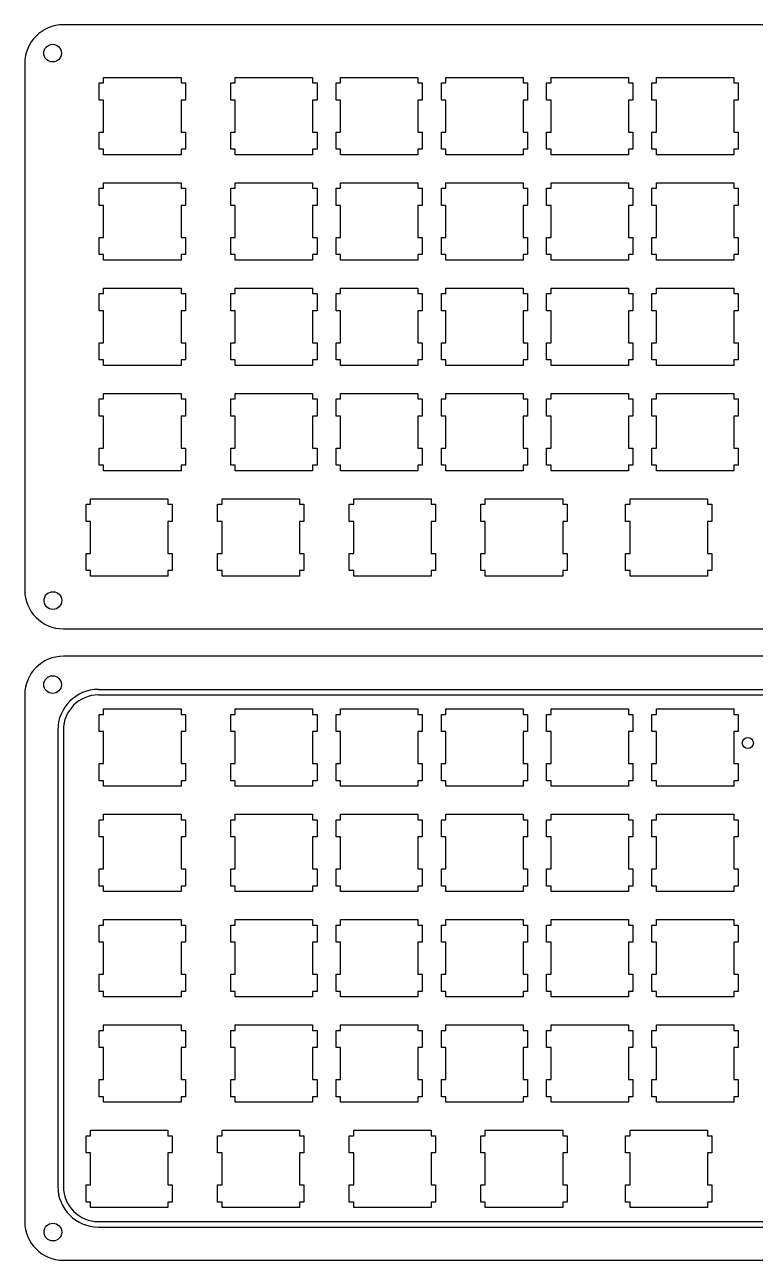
# Model space of a CAD drawing. Extents: x -7 to 293, y -7 to 557.
# Drawn here: x -6.9 to 125.3, y -6.9 to 216.6 of the extents above; entities that cross this region are included whole.
import ezdxf

# ---------------------------------------------------------------- set-up
doc = ezdxf.new("R2010")
doc.units = 0
doc.header["$MEASUREMENT"] = 0

msp = doc.modelspace()

# ---------------------------------------------------------------- linework, layer by layer
at = {"linetype": 'Continuous'}
for p, q in [((285.84, 216.55), (0.09, 216.55)), ((-6.91, 209.55), (-6.91, 114.3)), ((0.09, 107.3), (285.84, 107.3)), ((285.84, 102.34), (0.09, 102.34)), ((6.44, 96.34), (136.25, 96.34)), ((-6.91, 95.34), (-6.91, 0.09)), ((6.44, 95.34), (137.25, 95.34)), ((-0.91, 88.99), (-0.91, 6.44)), ((0.09, 88.99), (0.09, 6.44)), ((6.44, 0.09), (279.49, 0.09)), ((6.44, -0.91), (279.49, -0.91)), ((0.09, -6.91), (285.84, -6.91))]:
    msp.add_line(p, q, dxfattribs=at)
at = {"color": 0}
for p, q in [((6.58, 202.93), (6.58, 206.03)), ((6.58, 206.03), (7.38, 206.03)), ((7.38, 206.03), (7.38, 207.03)), ((7.38, 207.03), (21.38, 207.03)), ((21.38, 207.03), (21.38, 206.03)), ((21.38, 206.03), (22.18, 206.03)), ((22.18, 206.03), (22.18, 202.93)), ((30.39, 202.93), (30.39, 206.03)), ((30.39, 206.03), (31.19, 206.03)), ((31.19, 206.03), (31.19, 207.03)), ((31.19, 207.03), (45.19, 207.03)), ((45.19, 207.03), (45.19, 206.03)), ((45.19, 206.03), (45.99, 206.03)), ((45.99, 206.03), (45.99, 202.93)), ((49.44, 202.93), (49.44, 206.03)), ((49.44, 206.03), (50.24, 206.03)), ((50.24, 206.03), (50.24, 207.03)), ((50.24, 207.03), (64.24, 207.03)), ((64.24, 207.03), (64.24, 206.03)), ((64.24, 206.03), (65.04, 206.03)), ((65.04, 206.03), (65.04, 202.93)), ((68.49, 202.93), (68.49, 206.03)), ((68.49, 206.03), (69.29, 206.03)), ((69.29, 206.03), (69.29, 207.03)), ((69.29, 207.03), (83.29, 207.03)), ((83.29, 207.03), (83.29, 206.03)), ((83.29, 206.03), (84.09, 206.03)), ((84.09, 206.03), (84.09, 202.93)), ((87.54, 202.93), (87.54, 206.03)), ((87.54, 206.03), (88.34, 206.03)), ((88.34, 206.03), (88.34, 207.03)), ((88.34, 207.03), (102.34, 207.03)), ((102.34, 207.03), (102.34, 206.03)), ((102.34, 206.03), (103.14, 206.03)), ((103.14, 206.03), (103.14, 202.93)), ((106.59, 202.93), (106.59, 206.03)), ((106.59, 206.03), (107.39, 206.03)), ((107.39, 206.03), (107.39, 207.03)), ((107.39, 207.03), (121.39, 207.03)), ((121.39, 207.03), (121.39, 206.03)), ((121.39, 206.03), (122.19, 206.03)), ((122.19, 206.03), (122.19, 202.93)), ((7.38, 202.93), (6.58, 202.93)), ((7.38, 197.13), (7.38, 202.93)), ((22.18, 202.93), (21.38, 202.93)), ((21.38, 202.93), (21.38, 197.13)), ((31.19, 202.93), (30.39, 202.93)), ((31.19, 197.13), (31.19, 202.93)), ((45.99, 202.93), (45.19, 202.93)), ((45.19, 202.93), (45.19, 197.13)), ((50.24, 202.93), (49.44, 202.93)), ((50.24, 197.13), (50.24, 202.93)), ((65.04, 202.93), (64.24, 202.93)), ((64.24, 202.93), (64.24, 197.13)), ((69.29, 202.93), (68.49, 202.93)), ((69.29, 197.13), (69.29, 202.93)), ((84.09, 202.93), (83.29, 202.93)), ((83.29, 202.93), (83.29, 197.13)), ((88.34, 202.93), (87.54, 202.93)), ((88.34, 197.13), (88.34, 202.93)), ((103.14, 202.93), (102.34, 202.93)), ((102.34, 202.93), (102.34, 197.13)), ((107.39, 202.93), (106.59, 202.93)), ((107.39, 197.13), (107.39, 202.93)), ((122.19, 202.93), (121.39, 202.93)), ((121.39, 202.93), (121.39, 197.13)), ((6.58, 194.03), (6.58, 197.13)), ((6.58, 197.13), (7.38, 197.13)), ((21.38, 197.13), (22.18, 197.13)), ((22.18, 197.13), (22.18, 194.03)), ((30.39, 194.03), (30.39, 197.13)), ((30.39, 197.13), (31.19, 197.13)), ((45.19, 197.13), (45.99, 197.13)), ((45.99, 197.13), (45.99, 194.03)), ((49.44, 194.03), (49.44, 197.13)), ((49.44, 197.13), (50.24, 197.13)), ((64.24, 197.13), (65.04, 197.13)), ((65.04, 197.13), (65.04, 194.03)), ((68.49, 194.03), (68.49, 197.13)), ((68.49, 197.13), (69.29, 197.13)), ((83.29, 197.13), (84.09, 197.13)), ((84.09, 197.13), (84.09, 194.03)), ((87.54, 194.03), (87.54, 197.13)), ((87.54, 197.13), (88.34, 197.13)), ((102.34, 197.13), (103.14, 197.13)), ((103.14, 197.13), (103.14, 194.03)), ((106.59, 194.03), (106.59, 197.13)), ((106.59, 197.13), (107.39, 197.13)), ((121.39, 197.13), (122.19, 197.13)), ((122.19, 197.13), (122.19, 194.03)), ((7.38, 194.03), (6.58, 194.03)), ((7.38, 193.03), (7.38, 194.03)), ((21.38, 193.03), (7.38, 193.03)), ((21.38, 194.03), (21.38, 193.03)), ((22.18, 194.03), (21.38, 194.03)), ((31.19, 194.03), (30.39, 194.03)), ((31.19, 193.03), (31.19, 194.03)), ((45.19, 193.03), (31.19, 193.03)), ((45.19, 194.03), (45.19, 193.03)), ((45.99, 194.03), (45.19, 194.03)), ((50.24, 194.03), (49.44, 194.03)), ((50.24, 193.03), (50.24, 194.03)), ((64.24, 193.03), (50.24, 193.03)), ((64.24, 194.03), (64.24, 193.03)), ((65.04, 194.03), (64.24, 194.03)), ((69.29, 194.03), (68.49, 194.03)), ((69.29, 193.03), (69.29, 194.03)), ((83.29, 193.03), (69.29, 193.03)), ((83.29, 194.03), (83.29, 193.03)), ((84.09, 194.03), (83.29, 194.03)), ((88.34, 194.03), (87.54, 194.03)), ((88.34, 193.03), (88.34, 194.03)), ((102.34, 193.03), (88.34, 193.03)), ((102.34, 194.03), (102.34, 193.03)), ((103.14, 194.03), (102.34, 194.03)), ((107.39, 194.03), (106.59, 194.03)), ((107.39, 193.03), (107.39, 194.03)), ((121.39, 193.03), (107.39, 193.03)), ((121.39, 194.03), (121.39, 193.03)), ((122.19, 194.03), (121.39, 194.03)), ((7.38, 186.98), (7.38, 187.98)), ((7.38, 187.98), (21.38, 187.98)), ((21.38, 187.98), (21.38, 186.98)), ((31.19, 186.98), (31.19, 187.98)), ((31.19, 187.98), (45.19, 187.98)), ((45.19, 187.98), (45.19, 186.98)), ((50.24, 186.98), (50.24, 187.98)), ((50.24, 187.98), (64.24, 187.98)), ((64.24, 187.98), (64.24, 186.98)), ((69.29, 186.98), (69.29, 187.98)), ((69.29, 187.98), (83.29, 187.98)), ((83.29, 187.98), (83.29, 186.98)), ((88.34, 186.98), (88.34, 187.98)), ((88.34, 187.98), (102.34, 187.98)), ((102.34, 187.98), (102.34, 186.98)), ((107.39, 186.98), (107.39, 187.98)), ((107.39, 187.98), (121.39, 187.98)), ((121.39, 187.98), (121.39, 186.98)), ((6.58, 183.88), (6.58, 186.98)), ((6.58, 186.98), (7.38, 186.98)), ((21.38, 186.98), (22.18, 186.98)), ((22.18, 186.98), (22.18, 183.88)), ((30.39, 183.88), (30.39, 186.98)), ((30.39, 186.98), (31.19, 186.98)), ((45.19, 186.98), (45.99, 186.98)), ((45.99, 186.98), (45.99, 183.88)), ((49.44, 183.88), (49.44, 186.98)), ((49.44, 186.98), (50.24, 186.98)), ((64.24, 186.98), (65.04, 186.98)), ((65.04, 186.98), (65.04, 183.88)), ((68.49, 183.88), (68.49, 186.98)), ((68.49, 186.98), (69.29, 186.98)), ((83.29, 186.98), (84.09, 186.98)), ((84.09, 186.98), (84.09, 183.88)), ((87.54, 183.88), (87.54, 186.98)), ((87.54, 186.98), (88.34, 186.98)), ((102.34, 186.98), (103.14, 186.98)), ((103.14, 186.98), (103.14, 183.88)), ((106.59, 183.88), (106.59, 186.98)), ((106.59, 186.98), (107.39, 186.98)), ((121.39, 186.98), (122.19, 186.98)), ((122.19, 186.98), (122.19, 183.88)), ((7.38, 183.88), (6.58, 183.88)), ((7.38, 178.08), (7.38, 183.88)), ((22.18, 183.88), (21.38, 183.88)), ((21.38, 183.88), (21.38, 178.08)), ((31.19, 183.88), (30.39, 183.88)), ((31.19, 178.08), (31.19, 183.88)), ((45.99, 183.88), (45.19, 183.88)), ((45.19, 183.88), (45.19, 178.08)), ((50.24, 183.88), (49.44, 183.88)), ((50.24, 178.08), (50.24, 183.88)), ((65.04, 183.88), (64.24, 183.88)), ((64.24, 183.88), (64.24, 178.08)), ((69.29, 183.88), (68.49, 183.88)), ((69.29, 178.08), (69.29, 183.88)), ((84.09, 183.88), (83.29, 183.88)), ((83.29, 183.88), (83.29, 178.08)), ((88.34, 183.88), (87.54, 183.88)), ((88.34, 178.08), (88.34, 183.88)), ((103.14, 183.88), (102.34, 183.88)), ((102.34, 183.88), (102.34, 178.08)), ((107.39, 183.88), (106.59, 183.88)), ((107.39, 178.08), (107.39, 183.88)), ((122.19, 183.88), (121.39, 183.88)), ((121.39, 183.88), (121.39, 178.08)), ((6.58, 174.98), (6.58, 178.08)), ((6.58, 178.08), (7.38, 178.08)), ((21.38, 178.08), (22.18, 178.08)), ((22.18, 178.08), (22.18, 174.98)), ((30.39, 174.98), (30.39, 178.08)), ((30.39, 178.08), (31.19, 178.08)), ((45.19, 178.08), (45.99, 178.08)), ((45.99, 178.08), (45.99, 174.98)), ((49.44, 174.98), (49.44, 178.08)), ((49.44, 178.08), (50.24, 178.08)), ((64.24, 178.08), (65.04, 178.08)), ((65.04, 178.08), (65.04, 174.98)), ((68.49, 174.98), (68.49, 178.08)), ((68.49, 178.08), (69.29, 178.08)), ((83.29, 178.08), (84.09, 178.08)), ((84.09, 178.08), (84.09, 174.98)), ((87.54, 174.98), (87.54, 178.08)), ((87.54, 178.08), (88.34, 178.08)), ((102.34, 178.08), (103.14, 178.08)), ((103.14, 178.08), (103.14, 174.98)), ((106.59, 174.98), (106.59, 178.08)), ((106.59, 178.08), (107.39, 178.08)), ((121.39, 178.08), (122.19, 178.08)), ((122.19, 178.08), (122.19, 174.98)), ((7.38, 174.98), (6.58, 174.98)), ((7.38, 173.98), (7.38, 174.98)), ((21.38, 174.98), (21.38, 173.98)), ((22.18, 174.98), (21.38, 174.98)), ((31.19, 174.98), (30.39, 174.98)), ((31.19, 173.98), (31.19, 174.98)), ((45.19, 174.98), (45.19, 173.98)), ((45.99, 174.98), (45.19, 174.98)), ((50.24, 174.98), (49.44, 174.98)), ((50.24, 173.98), (50.24, 174.98)), ((64.24, 174.98), (64.24, 173.98)), ((65.04, 174.98), (64.24, 174.98)), ((69.29, 174.98), (68.49, 174.98)), ((69.29, 173.98), (69.29, 174.98)), ((83.29, 174.98), (83.29, 173.98)), ((84.09, 174.98), (83.29, 174.98)), ((88.34, 174.98), (87.54, 174.98)), ((88.34, 173.98), (88.34, 174.98)), ((102.34, 174.98), (102.34, 173.98)), ((103.14, 174.98), (102.34, 174.98)), ((107.39, 174.98), (106.59, 174.98)), ((107.39, 173.98), (107.39, 174.98)), ((121.39, 174.98), (121.39, 173.98)), ((122.19, 174.98), (121.39, 174.98)), ((21.38, 173.98), (7.38, 173.98)), ((45.19, 173.98), (31.19, 173.98)), ((64.24, 173.98), (50.24, 173.98)), ((83.29, 173.98), (69.29, 173.98)), ((102.34, 173.98), (88.34, 173.98)), ((121.39, 173.98), (107.39, 173.98)), ((6.58, 164.83), (6.58, 167.93)), ((6.58, 167.93), (7.38, 167.93)), ((7.38, 167.93), (7.38, 168.93)), ((7.38, 168.93), (21.38, 168.93)), ((21.38, 168.93), (21.38, 167.93)), ((21.38, 167.93), (22.18, 167.93)), ((22.18, 167.93), (22.18, 164.83)), ((30.39, 164.83), (30.39, 167.93)), ((30.39, 167.93), (31.19, 167.93)), ((31.19, 167.93), (31.19, 168.93)), ((31.19, 168.93), (45.19, 168.93)), ((45.19, 168.93), (45.19, 167.93)), ((45.19, 167.93), (45.99, 167.93)), ((45.99, 167.93), (45.99, 164.83)), ((49.44, 164.83), (49.44, 167.93)), ((49.44, 167.93), (50.24, 167.93)), ((50.24, 167.93), (50.24, 168.93)), ((50.24, 168.93), (64.24, 168.93)), ((64.24, 168.93), (64.24, 167.93)), ((64.24, 167.93), (65.04, 167.93)), ((65.04, 167.93), (65.04, 164.83)), ((68.49, 164.83), (68.49, 167.93)), ((68.49, 167.93), (69.29, 167.93)), ((69.29, 167.93), (69.29, 168.93)), ((69.29, 168.93), (83.29, 168.93)), ((83.29, 168.93), (83.29, 167.93)), ((83.29, 167.93), (84.09, 167.93)), ((84.09, 167.93), (84.09, 164.83)), ((87.54, 164.83), (87.54, 167.93)), ((87.54, 167.93), (88.34, 167.93)), ((88.34, 167.93), (88.34, 168.93)), ((88.34, 168.93), (102.34, 168.93)), ((102.34, 168.93), (102.34, 167.93)), ((102.34, 167.93), (103.14, 167.93)), ((103.14, 167.93), (103.14, 164.83)), ((106.59, 164.83), (106.59, 167.93)), ((106.59, 167.93), (107.39, 167.93)), ((107.39, 167.93), (107.39, 168.93)), ((107.39, 168.93), (121.39, 168.93)), ((121.39, 168.93), (121.39, 167.93)), ((121.39, 167.93), (122.19, 167.93)), ((122.19, 167.93), (122.19, 164.83)), ((7.38, 164.83), (6.58, 164.83)), ((7.38, 159.03), (7.38, 164.83)), ((22.18, 164.83), (21.38, 164.83)), ((21.38, 164.83), (21.38, 159.03)), ((31.19, 164.83), (30.39, 164.83)), ((31.19, 159.03), (31.19, 164.83)), ((45.99, 164.83), (45.19, 164.83)), ((45.19, 164.83), (45.19, 159.03)), ((50.24, 164.83), (49.44, 164.83)), ((50.24, 159.03), (50.24, 164.83)), ((65.04, 164.83), (64.24, 164.83)), ((64.24, 164.83), (64.24, 159.03)), ((69.29, 164.83), (68.49, 164.83)), ((69.29, 159.03), (69.29, 164.83)), ((84.09, 164.83), (83.29, 164.83)), ((83.29, 164.83), (83.29, 159.03)), ((88.34, 164.83), (87.54, 164.83)), ((88.34, 159.03), (88.34, 164.83)), ((103.14, 164.83), (102.34, 164.83)), ((102.34, 164.83), (102.34, 159.03)), ((107.39, 164.83), (106.59, 164.83)), ((107.39, 159.03), (107.39, 164.83)), ((122.19, 164.83), (121.39, 164.83)), ((121.39, 164.83), (121.39, 159.03)), ((6.58, 155.93), (6.58, 159.03)), ((6.58, 159.03), (7.38, 159.03)), ((21.38, 159.03), (22.18, 159.03)), ((22.18, 159.03), (22.18, 155.93)), ((30.39, 155.93), (30.39, 159.03)), ((30.39, 159.03), (31.19, 159.03)), ((45.19, 159.03), (45.99, 159.03)), ((45.99, 159.03), (45.99, 155.93)), ((49.44, 155.93), (49.44, 159.03)), ((49.44, 159.03), (50.24, 159.03)), ((64.24, 159.03), (65.04, 159.03)), ((65.04, 159.03), (65.04, 155.93)), ((68.49, 155.93), (68.49, 159.03)), ((68.49, 159.03), (69.29, 159.03)), ((83.29, 159.03), (84.09, 159.03)), ((84.09, 159.03), (84.09, 155.93)), ((87.54, 155.93), (87.54, 159.03)), ((87.54, 159.03), (88.34, 159.03)), ((102.34, 159.03), (103.14, 159.03)), ((103.14, 159.03), (103.14, 155.93)), ((106.59, 155.93), (106.59, 159.03)), ((106.59, 159.03), (107.39, 159.03)), ((121.39, 159.03), (122.19, 159.03)), ((122.19, 159.03), (122.19, 155.93)), ((7.38, 155.93), (6.58, 155.93)), ((7.38, 154.93), (7.38, 155.93)), ((21.38, 154.93), (7.38, 154.93)), ((21.38, 155.93), (21.38, 154.93)), ((22.18, 155.93), (21.38, 155.93)), ((31.19, 155.93), (30.39, 155.93)), ((31.19, 154.93), (31.19, 155.93)), ((45.19, 154.93), (31.19, 154.93)), ((45.19, 155.93), (45.19, 154.93)), ((45.99, 155.93), (45.19, 155.93)), ((50.24, 155.93), (49.44, 155.93)), ((50.24, 154.93), (50.24, 155.93)), ((64.24, 154.93), (50.24, 154.93)), ((64.24, 155.93), (64.24, 154.93)), ((65.04, 155.93), (64.24, 155.93)), ((69.29, 155.93), (68.49, 155.93)), ((69.29, 154.93), (69.29, 155.93)), ((83.29, 154.93), (69.29, 154.93)), ((83.29, 155.93), (83.29, 154.93)), ((84.09, 155.93), (83.29, 155.93)), ((88.34, 155.93), (87.54, 155.93)), ((88.34, 154.93), (88.34, 155.93)), ((102.34, 154.93), (88.34, 154.93)), ((102.34, 155.93), (102.34, 154.93)), ((103.14, 155.93), (102.34, 155.93)), ((107.39, 155.93), (106.59, 155.93)), ((107.39, 154.93), (107.39, 155.93)), ((121.39, 154.93), (107.39, 154.93)), ((121.39, 155.93), (121.39, 154.93)), ((122.19, 155.93), (121.39, 155.93)), ((7.38, 148.88), (7.38, 149.88)), ((7.38, 149.88), (21.38, 149.88)), ((21.38, 149.88), (21.38, 148.88)), ((31.19, 148.88), (31.19, 149.88)), ((31.19, 149.88), (45.19, 149.88)), ((45.19, 149.88), (45.19, 148.88)), ((50.24, 148.88), (50.24, 149.88)), ((50.24, 149.88), (64.24, 149.88)), ((64.24, 149.88), (64.24, 148.88)), ((69.29, 148.88), (69.29, 149.88)), ((69.29, 149.88), (83.29, 149.88)), ((83.29, 149.88), (83.29, 148.88)), ((88.34, 148.88), (88.34, 149.88)), ((88.34, 149.88), (102.34, 149.88)), ((102.34, 149.88), (102.34, 148.88)), ((107.39, 148.88), (107.39, 149.88)), ((107.39, 149.88), (121.39, 149.88)), ((121.39, 149.88), (121.39, 148.88)), ((6.58, 145.78), (6.58, 148.88)), ((6.58, 148.88), (7.38, 148.88)), ((21.38, 148.88), (22.18, 148.88)), ((22.18, 148.88), (22.18, 145.78)), ((30.39, 145.78), (30.39, 148.88)), ((30.39, 148.88), (31.19, 148.88)), ((45.19, 148.88), (45.99, 148.88)), ((45.99, 148.88), (45.99, 145.78)), ((49.44, 145.78), (49.44, 148.88)), ((49.44, 148.88), (50.24, 148.88)), ((64.24, 148.88), (65.04, 148.88)), ((65.04, 148.88), (65.04, 145.78)), ((68.49, 145.78), (68.49, 148.88)), ((68.49, 148.88), (69.29, 148.88)), ((83.29, 148.88), (84.09, 148.88)), ((84.09, 148.88), (84.09, 145.78)), ((87.54, 145.78), (87.54, 148.88)), ((87.54, 148.88), (88.34, 148.88)), ((102.34, 148.88), (103.14, 148.88)), ((103.14, 148.88), (103.14, 145.78)), ((106.59, 145.78), (106.59, 148.88)), ((106.59, 148.88), (107.39, 148.88)), ((121.39, 148.88), (122.19, 148.88)), ((122.19, 148.88), (122.19, 145.78)), ((7.38, 145.78), (6.58, 145.78)), ((7.38, 139.98), (7.38, 145.78)), ((22.18, 145.78), (21.38, 145.78)), ((21.38, 145.78), (21.38, 139.98)), ((31.19, 145.78), (30.39, 145.78)), ((31.19, 139.98), (31.19, 145.78)), ((45.99, 145.78), (45.19, 145.78)), ((45.19, 145.78), (45.19, 139.98)), ((50.24, 145.78), (49.44, 145.78)), ((50.24, 139.98), (50.24, 145.78)), ((65.04, 145.78), (64.24, 145.78)), ((64.24, 145.78), (64.24, 139.98)), ((69.29, 145.78), (68.49, 145.78)), ((69.29, 139.98), (69.29, 145.78)), ((84.09, 145.78), (83.29, 145.78)), ((83.29, 145.78), (83.29, 139.98)), ((88.34, 145.78), (87.54, 145.78)), ((88.34, 139.98), (88.34, 145.78)), ((103.14, 145.78), (102.34, 145.78)), ((102.34, 145.78), (102.34, 139.98)), ((107.39, 145.78), (106.59, 145.78)), ((107.39, 139.98), (107.39, 145.78)), ((122.19, 145.78), (121.39, 145.78)), ((121.39, 145.78), (121.39, 139.98)), ((6.58, 136.88), (6.58, 139.98)), ((6.58, 139.98), (7.38, 139.98)), ((21.38, 139.98), (22.18, 139.98)), ((22.18, 139.98), (22.18, 136.88)), ((30.39, 136.88), (30.39, 139.98)), ((30.39, 139.98), (31.19, 139.98)), ((45.19, 139.98), (45.99, 139.98)), ((45.99, 139.98), (45.99, 136.88)), ((49.44, 136.88), (49.44, 139.98)), ((49.44, 139.98), (50.24, 139.98)), ((64.24, 139.98), (65.04, 139.98)), ((65.04, 139.98), (65.04, 136.88)), ((68.49, 136.88), (68.49, 139.98)), ((68.49, 139.98), (69.29, 139.98)), ((83.29, 139.98), (84.09, 139.98)), ((84.09, 139.98), (84.09, 136.88)), ((87.54, 136.88), (87.54, 139.98)), ((87.54, 139.98), (88.34, 139.98)), ((102.34, 139.98), (103.14, 139.98)), ((103.14, 139.98), (103.14, 136.88)), ((106.59, 136.88), (106.59, 139.98)), ((106.59, 139.98), (107.39, 139.98)), ((121.39, 139.98), (122.19, 139.98)), ((122.19, 139.98), (122.19, 136.88)), ((7.38, 136.88), (6.58, 136.88)), ((7.38, 135.88), (7.38, 136.88)), ((21.38, 136.88), (21.38, 135.88)), ((22.18, 136.88), (21.38, 136.88)), ((31.19, 136.88), (30.39, 136.88)), ((31.19, 135.88), (31.19, 136.88)), ((45.19, 136.88), (45.19, 135.88)), ((45.99, 136.88), (45.19, 136.88)), ((50.24, 136.88), (49.44, 136.88)), ((50.24, 135.88), (50.24, 136.88)), ((64.24, 136.88), (64.24, 135.88)), ((65.04, 136.88), (64.24, 136.88)), ((69.29, 136.88), (68.49, 136.88)), ((69.29, 135.88), (69.29, 136.88)), ((83.29, 136.88), (83.29, 135.88)), ((84.09, 136.88), (83.29, 136.88)), ((88.34, 136.88), (87.54, 136.88)), ((88.34, 135.88), (88.34, 136.88)), ((102.34, 136.88), (102.34, 135.88)), ((103.14, 136.88), (102.34, 136.88)), ((107.39, 136.88), (106.59, 136.88)), ((107.39, 135.88), (107.39, 136.88)), ((121.39, 136.88), (121.39, 135.88)), ((122.19, 136.88), (121.39, 136.88)), ((21.38, 135.88), (7.38, 135.88)), ((45.19, 135.88), (31.19, 135.88)), ((64.24, 135.88), (50.24, 135.88)), ((83.29, 135.88), (69.29, 135.88)), ((102.34, 135.88), (88.34, 135.88)), ((121.39, 135.88), (107.39, 135.88)), ((4.2, 126.73), (4.2, 129.83)), ((4.2, 129.83), (5, 129.83)), ((5, 129.83), (5, 130.83)), ((5, 130.83), (19, 130.83)), ((19, 130.83), (19, 129.83)), ((19, 129.83), (19.8, 129.83)), ((19.8, 129.83), (19.8, 126.73)), ((28.01, 126.73), (28.01, 129.83)), ((28.01, 129.83), (28.81, 129.83)), ((28.81, 129.83), (28.81, 130.83)), ((28.81, 130.83), (42.81, 130.83)), ((42.81, 130.83), (42.81, 129.83)), ((42.81, 129.83), (43.61, 129.83)), ((43.61, 129.83), (43.61, 126.73)), ((51.83, 126.73), (51.83, 129.83)), ((51.83, 129.83), (52.62, 129.83)), ((52.62, 129.83), (52.62, 130.83)), ((52.62, 130.83), (66.63, 130.83)), ((66.63, 130.83), (66.63, 129.83)), ((66.63, 129.83), (67.42, 129.83)), ((67.42, 129.83), (67.42, 126.73)), ((75.64, 126.73), (75.64, 129.83)), ((75.64, 129.83), (76.44, 129.83)), ((76.44, 129.83), (76.44, 130.83)), ((76.44, 130.83), (90.44, 130.83)), ((90.44, 130.83), (90.44, 129.83)), ((90.44, 129.83), (91.24, 129.83)), ((91.24, 129.83), (91.24, 126.73)), ((101.83, 126.73), (101.83, 129.83)), ((101.83, 129.83), (102.63, 129.83)), ((102.63, 129.83), (102.63, 130.83)), ((102.63, 130.83), (116.63, 130.83)), ((116.63, 130.83), (116.63, 129.83)), ((116.63, 129.83), (117.43, 129.83)), ((117.43, 129.83), (117.43, 126.73)), ((5, 126.73), (4.2, 126.73)), ((5, 120.93), (5, 126.73)), ((19.8, 126.73), (19, 126.73)), ((19, 126.73), (19, 120.93)), ((28.81, 126.73), (28.01, 126.73)), ((28.81, 120.93), (28.81, 126.73)), ((43.61, 126.73), (42.81, 126.73)), ((42.81, 126.73), (42.81, 120.93)), ((52.62, 126.73), (51.83, 126.73)), ((52.62, 120.93), (52.62, 126.73)), ((67.42, 126.73), (66.63, 126.73)), ((66.63, 126.73), (66.63, 120.93)), ((76.44, 126.73), (75.64, 126.73)), ((76.44, 120.93), (76.44, 126.73)), ((91.24, 126.73), (90.44, 126.73)), ((90.44, 126.73), (90.44, 120.93)), ((102.63, 126.73), (101.83, 126.73)), ((102.63, 120.93), (102.63, 126.73)), ((117.43, 126.73), (116.63, 126.73)), ((116.63, 126.73), (116.63, 120.93)), ((4.2, 117.83), (4.2, 120.93)), ((4.2, 120.93), (5, 120.93)), ((19, 120.93), (19.8, 120.93)), ((19.8, 120.93), (19.8, 117.83)), ((28.01, 117.83), (28.01, 120.93)), ((28.01, 120.93), (28.81, 120.93)), ((42.81, 120.93), (43.61, 120.93)), ((43.61, 120.93), (43.61, 117.83)), ((51.83, 117.83), (51.83, 120.93)), ((51.83, 120.93), (52.62, 120.93)), ((66.63, 120.93), (67.42, 120.93)), ((67.42, 120.93), (67.42, 117.83)), ((75.64, 117.83), (75.64, 120.93)), ((75.64, 120.93), (76.44, 120.93)), ((90.44, 120.93), (91.24, 120.93)), ((91.24, 120.93), (91.24, 117.83)), ((101.83, 117.83), (101.83, 120.93)), ((101.83, 120.93), (102.63, 120.93)), ((116.63, 120.93), (117.43, 120.93)), ((117.43, 120.93), (117.43, 117.83)), ((5, 117.83), (4.2, 117.83)), ((5, 116.83), (5, 117.83)), ((19, 116.83), (5, 116.83)), ((19, 117.83), (19, 116.83)), ((19.8, 117.83), (19, 117.83)), ((28.81, 117.83), (28.01, 117.83)), ((28.81, 116.83), (28.81, 117.83)), ((42.81, 116.83), (28.81, 116.83)), ((42.81, 117.83), (42.81, 116.83)), ((43.61, 117.83), (42.81, 117.83)), ((52.62, 117.83), (51.83, 117.83)), ((52.62, 116.83), (52.62, 117.83)), ((66.63, 116.83), (52.62, 116.83)), ((66.63, 117.83), (66.63, 116.83)), ((67.42, 117.83), (66.63, 117.83)), ((76.44, 117.83), (75.64, 117.83)), ((76.44, 116.83), (76.44, 117.83)), ((90.44, 116.83), (76.44, 116.83)), ((90.44, 117.83), (90.44, 116.83)), ((91.24, 117.83), (90.44, 117.83)), ((102.63, 117.83), (101.83, 117.83)), ((102.63, 116.83), (102.63, 117.83)), ((116.63, 116.83), (102.63, 116.83)), ((116.63, 117.83), (116.63, 116.83)), ((117.43, 117.83), (116.63, 117.83)), ((6.58, 88.72), (6.58, 91.82)), ((6.58, 91.82), (7.38, 91.82)), ((7.38, 91.82), (7.38, 92.82)), ((7.38, 92.82), (21.38, 92.82)), ((21.38, 92.82), (21.38, 91.82)), ((21.38, 91.82), (22.18, 91.82)), ((22.18, 91.82), (22.18, 88.72)), ((30.39, 88.72), (30.39, 91.82)), ((30.39, 91.82), (31.19, 91.82)), ((31.19, 91.82), (31.19, 92.82)), ((31.19, 92.82), (45.19, 92.82)), ((45.19, 92.82), (45.19, 91.82)), ((45.19, 91.82), (45.99, 91.82)), ((45.99, 91.82), (45.99, 88.72)), ((49.44, 88.72), (49.44, 91.82)), ((49.44, 91.82), (50.24, 91.82)), ((50.24, 91.82), (50.24, 92.82)), ((50.24, 92.82), (64.24, 92.82)), ((64.24, 92.82), (64.24, 91.82)), ((64.24, 91.82), (65.04, 91.82)), ((65.04, 91.82), (65.04, 88.72)), ((68.49, 88.72), (68.49, 91.82)), ((68.49, 91.82), (69.29, 91.82)), ((69.29, 91.82), (69.29, 92.82)), ((69.29, 92.82), (83.29, 92.82)), ((83.29, 92.82), (83.29, 91.82)), ((83.29, 91.82), (84.09, 91.82)), ((84.09, 91.82), (84.09, 88.72)), ((87.54, 88.72), (87.54, 91.82)), ((87.54, 91.82), (88.34, 91.82)), ((88.34, 91.82), (88.34, 92.82)), ((88.34, 92.82), (102.34, 92.82)), ((102.34, 92.82), (102.34, 91.82)), ((102.34, 91.82), (103.14, 91.82)), ((103.14, 91.82), (103.14, 88.72)), ((106.59, 88.72), (106.59, 91.82)), ((106.59, 91.82), (107.39, 91.82)), ((107.39, 91.82), (107.39, 92.82)), ((107.39, 92.82), (121.39, 92.82)), ((121.39, 92.82), (121.39, 91.82)), ((121.39, 91.82), (122.19, 91.82)), ((122.19, 91.82), (122.19, 88.72)), ((7.38, 88.72), (6.58, 88.72)), ((7.38, 82.92), (7.38, 88.72)), ((22.18, 88.72), (21.38, 88.72)), ((21.38, 88.72), (21.38, 82.92)), ((31.19, 88.72), (30.39, 88.72)), ((31.19, 82.92), (31.19, 88.72)), ((45.99, 88.72), (45.19, 88.72)), ((45.19, 88.72), (45.19, 82.92)), ((50.24, 88.72), (49.44, 88.72)), ((50.24, 82.92), (50.24, 88.72)), ((65.04, 88.72), (64.24, 88.72)), ((64.24, 88.72), (64.24, 82.92)), ((69.29, 88.72), (68.49, 88.72)), ((69.29, 82.92), (69.29, 88.72)), ((84.09, 88.72), (83.29, 88.72)), ((83.29, 88.72), (83.29, 82.92)), ((88.34, 88.72), (87.54, 88.72)), ((88.34, 82.92), (88.34, 88.72)), ((103.14, 88.72), (102.34, 88.72)), ((102.34, 88.72), (102.34, 82.92)), ((107.39, 88.72), (106.59, 88.72)), ((107.39, 82.92), (107.39, 88.72)), ((122.19, 88.72), (121.39, 88.72)), ((121.39, 88.72), (121.39, 82.92)), ((6.58, 79.82), (6.58, 82.92)), ((6.58, 82.92), (7.38, 82.92)), ((21.38, 82.92), (22.18, 82.92)), ((22.18, 82.92), (22.18, 79.82)), ((30.39, 79.82), (30.39, 82.92)), ((30.39, 82.92), (31.19, 82.92)), ((45.19, 82.92), (45.99, 82.92)), ((45.99, 82.92), (45.99, 79.82)), ((49.44, 79.82), (49.44, 82.92)), ((49.44, 82.92), (50.24, 82.92)), ((64.24, 82.92), (65.04, 82.92)), ((65.04, 82.92), (65.04, 79.82)), ((68.49, 79.82), (68.49, 82.92)), ((68.49, 82.92), (69.29, 82.92)), ((83.29, 82.92), (84.09, 82.92)), ((84.09, 82.92), (84.09, 79.82)), ((87.54, 79.82), (87.54, 82.92)), ((87.54, 82.92), (88.34, 82.92)), ((102.34, 82.92), (103.14, 82.92)), ((103.14, 82.92), (103.14, 79.82)), ((106.59, 79.82), (106.59, 82.92)), ((106.59, 82.92), (107.39, 82.92)), ((121.39, 82.92), (122.19, 82.92)), ((122.19, 82.92), (122.19, 79.82)), ((7.38, 79.82), (6.58, 79.82)), ((7.38, 78.82), (7.38, 79.82)), ((21.38, 78.82), (7.38, 78.82)), ((21.38, 79.82), (21.38, 78.82)), ((22.18, 79.82), (21.38, 79.82)), ((31.19, 79.82), (30.39, 79.82)), ((31.19, 78.82), (31.19, 79.82)), ((45.19, 78.82), (31.19, 78.82)), ((45.19, 79.82), (45.19, 78.82)), ((45.99, 79.82), (45.19, 79.82)), ((50.24, 79.82), (49.44, 79.82)), ((50.24, 78.82), (50.24, 79.82)), ((64.24, 78.82), (50.24, 78.82)), ((64.24, 79.82), (64.24, 78.82)), ((65.04, 79.82), (64.24, 79.82)), ((69.29, 79.82), (68.49, 79.82)), ((69.29, 78.82), (69.29, 79.82)), ((83.29, 78.82), (69.29, 78.82)), ((83.29, 79.82), (83.29, 78.82)), ((84.09, 79.82), (83.29, 79.82)), ((88.34, 79.82), (87.54, 79.82)), ((88.34, 78.82), (88.34, 79.82)), ((102.34, 78.82), (88.34, 78.82)), ((102.34, 79.82), (102.34, 78.82)), ((103.14, 79.82), (102.34, 79.82)), ((107.39, 79.82), (106.59, 79.82)), ((107.39, 78.82), (107.39, 79.82)), ((121.39, 78.82), (107.39, 78.82)), ((121.39, 79.82), (121.39, 78.82)), ((122.19, 79.82), (121.39, 79.82)), ((7.38, 72.77), (7.38, 73.77)), ((7.38, 73.77), (21.38, 73.77)), ((21.38, 73.77), (21.38, 72.77)), ((31.19, 72.77), (31.19, 73.77)), ((31.19, 73.77), (45.19, 73.77)), ((45.19, 73.77), (45.19, 72.77)), ((50.24, 72.77), (50.24, 73.77)), ((50.24, 73.77), (64.24, 73.77)), ((64.24, 73.77), (64.24, 72.77)), ((69.29, 72.77), (69.29, 73.77)), ((69.29, 73.77), (83.29, 73.77)), ((83.29, 73.77), (83.29, 72.77)), ((88.34, 72.77), (88.34, 73.77)), ((88.34, 73.77), (102.34, 73.77)), ((102.34, 73.77), (102.34, 72.77)), ((107.39, 72.77), (107.39, 73.77)), ((107.39, 73.77), (121.39, 73.77)), ((121.39, 73.77), (121.39, 72.77)), ((6.58, 69.67), (6.58, 72.77)), ((6.58, 72.77), (7.38, 72.77)), ((21.38, 72.77), (22.18, 72.77)), ((22.18, 72.77), (22.18, 69.67)), ((30.39, 69.67), (30.39, 72.77)), ((30.39, 72.77), (31.19, 72.77)), ((45.19, 72.77), (45.99, 72.77)), ((45.99, 72.77), (45.99, 69.67)), ((49.44, 69.67), (49.44, 72.77)), ((49.44, 72.77), (50.24, 72.77)), ((64.24, 72.77), (65.04, 72.77)), ((65.04, 72.77), (65.04, 69.67)), ((68.49, 69.67), (68.49, 72.77)), ((68.49, 72.77), (69.29, 72.77)), ((83.29, 72.77), (84.09, 72.77)), ((84.09, 72.77), (84.09, 69.67)), ((87.54, 69.67), (87.54, 72.77)), ((87.54, 72.77), (88.34, 72.77)), ((102.34, 72.77), (103.14, 72.77)), ((103.14, 72.77), (103.14, 69.67)), ((106.59, 69.67), (106.59, 72.77)), ((106.59, 72.77), (107.39, 72.77)), ((121.39, 72.77), (122.19, 72.77)), ((122.19, 72.77), (122.19, 69.67)), ((7.38, 69.67), (6.58, 69.67)), ((7.38, 63.87), (7.38, 69.67)), ((22.18, 69.67), (21.38, 69.67)), ((21.38, 69.67), (21.38, 63.87)), ((31.19, 69.67), (30.39, 69.67)), ((31.19, 63.87), (31.19, 69.67)), ((45.99, 69.67), (45.19, 69.67)), ((45.19, 69.67), (45.19, 63.87)), ((50.24, 69.67), (49.44, 69.67)), ((50.24, 63.87), (50.24, 69.67)), ((65.04, 69.67), (64.24, 69.67)), ((64.24, 69.67), (64.24, 63.87)), ((69.29, 69.67), (68.49, 69.67)), ((69.29, 63.87), (69.29, 69.67)), ((84.09, 69.67), (83.29, 69.67)), ((83.29, 69.67), (83.29, 63.87)), ((88.34, 69.67), (87.54, 69.67)), ((88.34, 63.87), (88.34, 69.67)), ((103.14, 69.67), (102.34, 69.67)), ((102.34, 69.67), (102.34, 63.87)), ((107.39, 69.67), (106.59, 69.67)), ((107.39, 63.87), (107.39, 69.67)), ((122.19, 69.67), (121.39, 69.67)), ((121.39, 69.67), (121.39, 63.87)), ((6.58, 60.77), (6.58, 63.87)), ((6.58, 63.87), (7.38, 63.87)), ((21.38, 63.87), (22.18, 63.87)), ((22.18, 63.87), (22.18, 60.77)), ((30.39, 60.77), (30.39, 63.87)), ((30.39, 63.87), (31.19, 63.87)), ((45.19, 63.87), (45.99, 63.87)), ((45.99, 63.87), (45.99, 60.77)), ((49.44, 60.77), (49.44, 63.87)), ((49.44, 63.87), (50.24, 63.87)), ((64.24, 63.87), (65.04, 63.87)), ((65.04, 63.87), (65.04, 60.77)), ((68.49, 60.77), (68.49, 63.87)), ((68.49, 63.87), (69.29, 63.87)), ((83.29, 63.87), (84.09, 63.87)), ((84.09, 63.87), (84.09, 60.77)), ((87.54, 60.77), (87.54, 63.87)), ((87.54, 63.87), (88.34, 63.87)), ((102.34, 63.87), (103.14, 63.87)), ((103.14, 63.87), (103.14, 60.77)), ((106.59, 60.77), (106.59, 63.87)), ((106.59, 63.87), (107.39, 63.87)), ((121.39, 63.87), (122.19, 63.87)), ((122.19, 63.87), (122.19, 60.77)), ((7.38, 60.77), (6.58, 60.77)), ((7.38, 59.77), (7.38, 60.77)), ((21.38, 60.77), (21.38, 59.77)), ((22.18, 60.77), (21.38, 60.77)), ((31.19, 60.77), (30.39, 60.77)), ((31.19, 59.77), (31.19, 60.77)), ((45.19, 60.77), (45.19, 59.77)), ((45.99, 60.77), (45.19, 60.77)), ((50.24, 60.77), (49.44, 60.77)), ((50.24, 59.77), (50.24, 60.77)), ((64.24, 60.77), (64.24, 59.77)), ((65.04, 60.77), (64.24, 60.77)), ((69.29, 60.77), (68.49, 60.77)), ((69.29, 59.77), (69.29, 60.77)), ((83.29, 60.77), (83.29, 59.77)), ((84.09, 60.77), (83.29, 60.77)), ((88.34, 60.77), (87.54, 60.77)), ((88.34, 59.77), (88.34, 60.77)), ((102.34, 60.77), (102.34, 59.77)), ((103.14, 60.77), (102.34, 60.77)), ((107.39, 60.77), (106.59, 60.77)), ((107.39, 59.77), (107.39, 60.77)), ((121.39, 60.77), (121.39, 59.77)), ((122.19, 60.77), (121.39, 60.77)), ((21.38, 59.77), (7.38, 59.77)), ((45.19, 59.77), (31.19, 59.77)), ((64.24, 59.77), (50.24, 59.77)), ((83.29, 59.77), (69.29, 59.77)), ((102.34, 59.77), (88.34, 59.77)), ((121.39, 59.77), (107.39, 59.77)), ((6.58, 50.62), (6.58, 53.72)), ((6.58, 53.72), (7.38, 53.72)), ((7.38, 53.72), (7.38, 54.72)), ((7.38, 54.72), (21.38, 54.72)), ((21.38, 54.72), (21.38, 53.72)), ((21.38, 53.72), (22.18, 53.72)), ((22.18, 53.72), (22.18, 50.62)), ((30.39, 50.62), (30.39, 53.72)), ((30.39, 53.72), (31.19, 53.72)), ((31.19, 53.72), (31.19, 54.72)), ((31.19, 54.72), (45.19, 54.72)), ((45.19, 54.72), (45.19, 53.72)), ((45.19, 53.72), (45.99, 53.72)), ((45.99, 53.72), (45.99, 50.62)), ((49.44, 50.62), (49.44, 53.72)), ((49.44, 53.72), (50.24, 53.72)), ((50.24, 53.72), (50.24, 54.72)), ((50.24, 54.72), (64.24, 54.72)), ((64.24, 54.72), (64.24, 53.72)), ((64.24, 53.72), (65.04, 53.72)), ((65.04, 53.72), (65.04, 50.62)), ((68.49, 50.62), (68.49, 53.72)), ((68.49, 53.72), (69.29, 53.72)), ((69.29, 53.72), (69.29, 54.72)), ((69.29, 54.72), (83.29, 54.72)), ((83.29, 54.72), (83.29, 53.72)), ((83.29, 53.72), (84.09, 53.72)), ((84.09, 53.72), (84.09, 50.62)), ((87.54, 50.62), (87.54, 53.72)), ((87.54, 53.72), (88.34, 53.72)), ((88.34, 53.72), (88.34, 54.72)), ((88.34, 54.72), (102.34, 54.72)), ((102.34, 54.72), (102.34, 53.72)), ((102.34, 53.72), (103.14, 53.72)), ((103.14, 53.72), (103.14, 50.62)), ((106.59, 50.62), (106.59, 53.72)), ((106.59, 53.72), (107.39, 53.72)), ((107.39, 53.72), (107.39, 54.72)), ((107.39, 54.72), (121.39, 54.72)), ((121.39, 54.72), (121.39, 53.72)), ((121.39, 53.72), (122.19, 53.72)), ((122.19, 53.72), (122.19, 50.62)), ((7.38, 50.62), (6.58, 50.62)), ((7.38, 44.82), (7.38, 50.62)), ((22.18, 50.62), (21.38, 50.62)), ((21.38, 50.62), (21.38, 44.82)), ((31.19, 50.62), (30.39, 50.62)), ((31.19, 44.82), (31.19, 50.62)), ((45.99, 50.62), (45.19, 50.62)), ((45.19, 50.62), (45.19, 44.82)), ((50.24, 50.62), (49.44, 50.62)), ((50.24, 44.82), (50.24, 50.62)), ((65.04, 50.62), (64.24, 50.62)), ((64.24, 50.62), (64.24, 44.82)), ((69.29, 50.62), (68.49, 50.62)), ((69.29, 44.82), (69.29, 50.62)), ((84.09, 50.62), (83.29, 50.62)), ((83.29, 50.62), (83.29, 44.82)), ((88.34, 50.62), (87.54, 50.62)), ((88.34, 44.82), (88.34, 50.62)), ((103.14, 50.62), (102.34, 50.62)), ((102.34, 50.62), (102.34, 44.82)), ((107.39, 50.62), (106.59, 50.62)), ((107.39, 44.82), (107.39, 50.62)), ((122.19, 50.62), (121.39, 50.62)), ((121.39, 50.62), (121.39, 44.82)), ((6.58, 41.72), (6.58, 44.82)), ((6.58, 44.82), (7.38, 44.82)), ((21.38, 44.82), (22.18, 44.82)), ((22.18, 44.82), (22.18, 41.72)), ((30.39, 41.72), (30.39, 44.82)), ((30.39, 44.82), (31.19, 44.82)), ((45.19, 44.82), (45.99, 44.82)), ((45.99, 44.82), (45.99, 41.72)), ((49.44, 41.72), (49.44, 44.82)), ((49.44, 44.82), (50.24, 44.82)), ((64.24, 44.82), (65.04, 44.82)), ((65.04, 44.82), (65.04, 41.72)), ((68.49, 41.72), (68.49, 44.82)), ((68.49, 44.82), (69.29, 44.82)), ((83.29, 44.82), (84.09, 44.82)), ((84.09, 44.82), (84.09, 41.72)), ((87.54, 41.72), (87.54, 44.82)), ((87.54, 44.82), (88.34, 44.82)), ((102.34, 44.82), (103.14, 44.82)), ((103.14, 44.82), (103.14, 41.72)), ((106.59, 41.72), (106.59, 44.82)), ((106.59, 44.82), (107.39, 44.82)), ((121.39, 44.82), (122.19, 44.82)), ((122.19, 44.82), (122.19, 41.72)), ((7.38, 41.72), (6.58, 41.72)), ((7.38, 40.72), (7.38, 41.72)), ((21.38, 40.72), (7.38, 40.72)), ((21.38, 41.72), (21.38, 40.72)), ((22.18, 41.72), (21.38, 41.72)), ((31.19, 41.72), (30.39, 41.72)), ((31.19, 40.72), (31.19, 41.72)), ((45.19, 40.72), (31.19, 40.72)), ((45.19, 41.72), (45.19, 40.72)), ((45.99, 41.72), (45.19, 41.72)), ((50.24, 41.72), (49.44, 41.72)), ((50.24, 40.72), (50.24, 41.72)), ((64.24, 40.72), (50.24, 40.72)), ((64.24, 41.72), (64.24, 40.72)), ((65.04, 41.72), (64.24, 41.72)), ((69.29, 41.72), (68.49, 41.72)), ((69.29, 40.72), (69.29, 41.72)), ((83.29, 40.72), (69.29, 40.72)), ((83.29, 41.72), (83.29, 40.72)), ((84.09, 41.72), (83.29, 41.72)), ((88.34, 41.72), (87.54, 41.72)), ((88.34, 40.72), (88.34, 41.72)), ((102.34, 40.72), (88.34, 40.72)), ((102.34, 41.72), (102.34, 40.72)), ((103.14, 41.72), (102.34, 41.72)), ((107.39, 41.72), (106.59, 41.72)), ((107.39, 40.72), (107.39, 41.72)), ((121.39, 40.72), (107.39, 40.72)), ((121.39, 41.72), (121.39, 40.72)), ((122.19, 41.72), (121.39, 41.72)), ((6.58, 31.57), (6.58, 34.67)), ((6.58, 34.67), (7.38, 34.67)), ((7.38, 34.67), (7.38, 35.67)), ((7.38, 35.67), (21.38, 35.67)), ((21.38, 35.67), (21.38, 34.67)), ((21.38, 34.67), (22.18, 34.67)), ((22.18, 34.67), (22.18, 31.57)), ((30.39, 31.57), (30.39, 34.67)), ((30.39, 34.67), (31.19, 34.67)), ((31.19, 34.67), (31.19, 35.67)), ((31.19, 35.67), (45.19, 35.67)), ((45.19, 35.67), (45.19, 34.67)), ((45.19, 34.67), (45.99, 34.67)), ((45.99, 34.67), (45.99, 31.57)), ((49.44, 31.57), (49.44, 34.67)), ((49.44, 34.67), (50.24, 34.67)), ((50.24, 34.67), (50.24, 35.67)), ((50.24, 35.67), (64.24, 35.67)), ((64.24, 35.67), (64.24, 34.67)), ((64.24, 34.67), (65.04, 34.67)), ((65.04, 34.67), (65.04, 31.57)), ((68.49, 31.57), (68.49, 34.67)), ((68.49, 34.67), (69.29, 34.67)), ((69.29, 34.67), (69.29, 35.67)), ((69.29, 35.67), (83.29, 35.67)), ((83.29, 35.67), (83.29, 34.67)), ((83.29, 34.67), (84.09, 34.67)), ((84.09, 34.67), (84.09, 31.57)), ((87.54, 31.57), (87.54, 34.67)), ((87.54, 34.67), (88.34, 34.67)), ((88.34, 34.67), (88.34, 35.67)), ((88.34, 35.67), (102.34, 35.67)), ((102.34, 35.67), (102.34, 34.67)), ((102.34, 34.67), (103.14, 34.67)), ((103.14, 34.67), (103.14, 31.57)), ((106.59, 31.57), (106.59, 34.67)), ((106.59, 34.67), (107.39, 34.67)), ((107.39, 34.67), (107.39, 35.67)), ((107.39, 35.67), (121.39, 35.67)), ((121.39, 35.67), (121.39, 34.67)), ((121.39, 34.67), (122.19, 34.67)), ((122.19, 34.67), (122.19, 31.57)), ((7.38, 31.57), (6.58, 31.57)), ((7.38, 25.77), (7.38, 31.57)), ((22.18, 31.57), (21.38, 31.57)), ((21.38, 31.57), (21.38, 25.77)), ((31.19, 31.57), (30.39, 31.57)), ((31.19, 25.77), (31.19, 31.57)), ((45.99, 31.57), (45.19, 31.57)), ((45.19, 31.57), (45.19, 25.77)), ((50.24, 31.57), (49.44, 31.57)), ((50.24, 25.77), (50.24, 31.57)), ((65.04, 31.57), (64.24, 31.57)), ((64.24, 31.57), (64.24, 25.77)), ((69.29, 31.57), (68.49, 31.57)), ((69.29, 25.77), (69.29, 31.57)), ((84.09, 31.57), (83.29, 31.57)), ((83.29, 31.57), (83.29, 25.77)), ((88.34, 31.57), (87.54, 31.57)), ((88.34, 25.77), (88.34, 31.57)), ((103.14, 31.57), (102.34, 31.57)), ((102.34, 31.57), (102.34, 25.77)), ((107.39, 31.57), (106.59, 31.57)), ((107.39, 25.77), (107.39, 31.57)), ((122.19, 31.57), (121.39, 31.57)), ((121.39, 31.57), (121.39, 25.77)), ((6.58, 22.67), (6.58, 25.77)), ((6.58, 25.77), (7.38, 25.77)), ((21.38, 25.77), (22.18, 25.77)), ((22.18, 25.77), (22.18, 22.67)), ((30.39, 22.67), (30.39, 25.77)), ((30.39, 25.77), (31.19, 25.77)), ((45.19, 25.77), (45.99, 25.77)), ((45.99, 25.77), (45.99, 22.67)), ((49.44, 22.67), (49.44, 25.77)), ((49.44, 25.77), (50.24, 25.77)), ((64.24, 25.77), (65.04, 25.77)), ((65.04, 25.77), (65.04, 22.67)), ((68.49, 22.67), (68.49, 25.77)), ((68.49, 25.77), (69.29, 25.77)), ((83.29, 25.77), (84.09, 25.77)), ((84.09, 25.77), (84.09, 22.67)), ((87.54, 22.67), (87.54, 25.77)), ((87.54, 25.77), (88.34, 25.77)), ((102.34, 25.77), (103.14, 25.77)), ((103.14, 25.77), (103.14, 22.67)), ((106.59, 22.67), (106.59, 25.77)), ((106.59, 25.77), (107.39, 25.77)), ((121.39, 25.77), (122.19, 25.77)), ((122.19, 25.77), (122.19, 22.67)), ((7.38, 22.67), (6.58, 22.67)), ((7.38, 21.67), (7.38, 22.67)), ((21.38, 22.67), (21.38, 21.67)), ((22.18, 22.67), (21.38, 22.67)), ((31.19, 22.67), (30.39, 22.67)), ((31.19, 21.67), (31.19, 22.67)), ((45.19, 22.67), (45.19, 21.67)), ((45.99, 22.67), (45.19, 22.67)), ((50.24, 22.67), (49.44, 22.67)), ((50.24, 21.67), (50.24, 22.67)), ((64.24, 22.67), (64.24, 21.67)), ((65.04, 22.67), (64.24, 22.67)), ((69.29, 22.67), (68.49, 22.67)), ((69.29, 21.67), (69.29, 22.67)), ((83.29, 22.67), (83.29, 21.67)), ((84.09, 22.67), (83.29, 22.67)), ((88.34, 22.67), (87.54, 22.67)), ((88.34, 21.67), (88.34, 22.67)), ((102.34, 22.67), (102.34, 21.67)), ((103.14, 22.67), (102.34, 22.67)), ((107.39, 22.67), (106.59, 22.67)), ((107.39, 21.67), (107.39, 22.67)), ((121.39, 22.67), (121.39, 21.67)), ((122.19, 22.67), (121.39, 22.67)), ((21.38, 21.67), (7.38, 21.67)), ((45.19, 21.67), (31.19, 21.67)), ((64.24, 21.67), (50.24, 21.67)), ((83.29, 21.67), (69.29, 21.67)), ((102.34, 21.67), (88.34, 21.67)), ((121.39, 21.67), (107.39, 21.67)), ((5, 15.62), (5, 16.62)), ((5, 16.62), (19, 16.62)), ((19, 16.62), (19, 15.62)), ((28.81, 15.62), (28.81, 16.62)), ((28.81, 16.62), (42.81, 16.62)), ((42.81, 16.62), (42.81, 15.62)), ((52.62, 15.62), (52.62, 16.62)), ((52.62, 16.62), (66.63, 16.62)), ((66.63, 16.62), (66.63, 15.62)), ((76.44, 15.62), (76.44, 16.62)), ((76.44, 16.62), (90.44, 16.62)), ((90.44, 16.62), (90.44, 15.62)), ((102.63, 15.62), (102.63, 16.62)), ((102.63, 16.62), (116.63, 16.62)), ((116.63, 16.62), (116.63, 15.62)), ((4.2, 12.52), (4.2, 15.62)), ((4.2, 15.62), (5, 15.62)), ((19, 15.62), (19.8, 15.62)), ((19.8, 15.62), (19.8, 12.52)), ((28.01, 12.52), (28.01, 15.62)), ((28.01, 15.62), (28.81, 15.62)), ((42.81, 15.62), (43.61, 15.62)), ((43.61, 15.62), (43.61, 12.52)), ((51.83, 12.52), (51.83, 15.62)), ((51.83, 15.62), (52.62, 15.62)), ((66.63, 15.62), (67.42, 15.62)), ((67.42, 15.62), (67.42, 12.52)), ((75.64, 12.52), (75.64, 15.62)), ((75.64, 15.62), (76.44, 15.62)), ((90.44, 15.62), (91.24, 15.62)), ((91.24, 15.62), (91.24, 12.52)), ((101.83, 12.52), (101.83, 15.62)), ((101.83, 15.62), (102.63, 15.62)), ((116.63, 15.62), (117.43, 15.62)), ((117.43, 15.62), (117.43, 12.52)), ((5, 12.52), (4.2, 12.52)), ((5, 6.72), (5, 12.52)), ((19.8, 12.52), (19, 12.52)), ((19, 12.52), (19, 6.72)), ((28.81, 12.52), (28.01, 12.52)), ((28.81, 6.72), (28.81, 12.52)), ((43.61, 12.52), (42.81, 12.52)), ((42.81, 12.52), (42.81, 6.72)), ((52.62, 12.52), (51.83, 12.52)), ((52.62, 6.72), (52.62, 12.52)), ((67.42, 12.52), (66.63, 12.52)), ((66.63, 12.52), (66.63, 6.72)), ((76.44, 12.52), (75.64, 12.52)), ((76.44, 6.72), (76.44, 12.52)), ((91.24, 12.52), (90.44, 12.52)), ((90.44, 12.52), (90.44, 6.72)), ((102.63, 12.52), (101.83, 12.52)), ((102.63, 6.72), (102.63, 12.52)), ((117.43, 12.52), (116.63, 12.52)), ((116.63, 12.52), (116.63, 6.72)), ((4.2, 3.62), (4.2, 6.72)), ((4.2, 6.72), (5, 6.72)), ((19, 6.72), (19.8, 6.72)), ((19.8, 6.72), (19.8, 3.62)), ((28.01, 3.62), (28.01, 6.72)), ((28.01, 6.72), (28.81, 6.72)), ((42.81, 6.72), (43.61, 6.72)), ((43.61, 6.72), (43.61, 3.62)), ((51.83, 3.62), (51.83, 6.72)), ((51.83, 6.72), (52.62, 6.72)), ((66.63, 6.72), (67.42, 6.72)), ((67.42, 6.72), (67.42, 3.62)), ((75.64, 3.62), (75.64, 6.72)), ((75.64, 6.72), (76.44, 6.72)), ((90.44, 6.72), (91.24, 6.72)), ((91.24, 6.72), (91.24, 3.62)), ((101.83, 3.62), (101.83, 6.72)), ((101.83, 6.72), (102.63, 6.72)), ((116.63, 6.72), (117.43, 6.72)), ((117.43, 6.72), (117.43, 3.62)), ((5, 3.62), (4.2, 3.62)), ((5, 2.62), (5, 3.62)), ((19, 2.62), (5, 2.62)), ((19, 3.62), (19, 2.62)), ((19.8, 3.62), (19, 3.62)), ((28.81, 3.62), (28.01, 3.62)), ((28.81, 2.62), (28.81, 3.62)), ((42.81, 2.62), (28.81, 2.62)), ((42.81, 3.62), (42.81, 2.62)), ((43.61, 3.62), (42.81, 3.62)), ((52.62, 3.62), (51.83, 3.62)), ((52.62, 2.62), (52.62, 3.62)), ((66.63, 2.62), (52.62, 2.62)), ((66.63, 3.62), (66.63, 2.62)), ((67.42, 3.62), (66.63, 3.62)), ((76.44, 3.62), (75.64, 3.62)), ((76.44, 2.62), (76.44, 3.62)), ((90.44, 2.62), (76.44, 2.62)), ((90.44, 3.62), (90.44, 2.62)), ((91.24, 3.62), (90.44, 3.62)), ((102.63, 3.62), (101.83, 3.62)), ((102.63, 2.62), (102.63, 3.62)), ((116.63, 2.62), (102.63, 2.62)), ((116.63, 3.62), (116.63, 2.62)), ((117.43, 3.62), (116.63, 3.62))]:
    msp.add_line(p, q, dxfattribs=at)
at = {"linetype": 'Continuous'}
for centre, radius in [((-1.85, 211.41), 1.6), ((-1.8, 112.41), 1.6), ((-1.85, 97.2), 1.6), ((123.94, 86.64), 1), ((-1.8, -1.8), 1.6)]:
    msp.add_circle(centre, radius, dxfattribs=at)
for centre, radius, start, end in [((0.09, 209.55), 7, 90, 180), ((0.09, 114.3), 7, 180, 270), ((0.09, 95.34), 7, 90, 180), ((6.44, 88.99), 7.35, 90, 180), ((6.44, 88.99), 6.35, 90, 180), ((6.44, 6.44), 7.35, 180, 270), ((6.44, 6.44), 6.35, 180, 270), ((0.09, 0.09), 7, 180, 270)]:
    msp.add_arc(centre, radius, start, end, dxfattribs=at)

doc.saveas('drawing.dxf')
